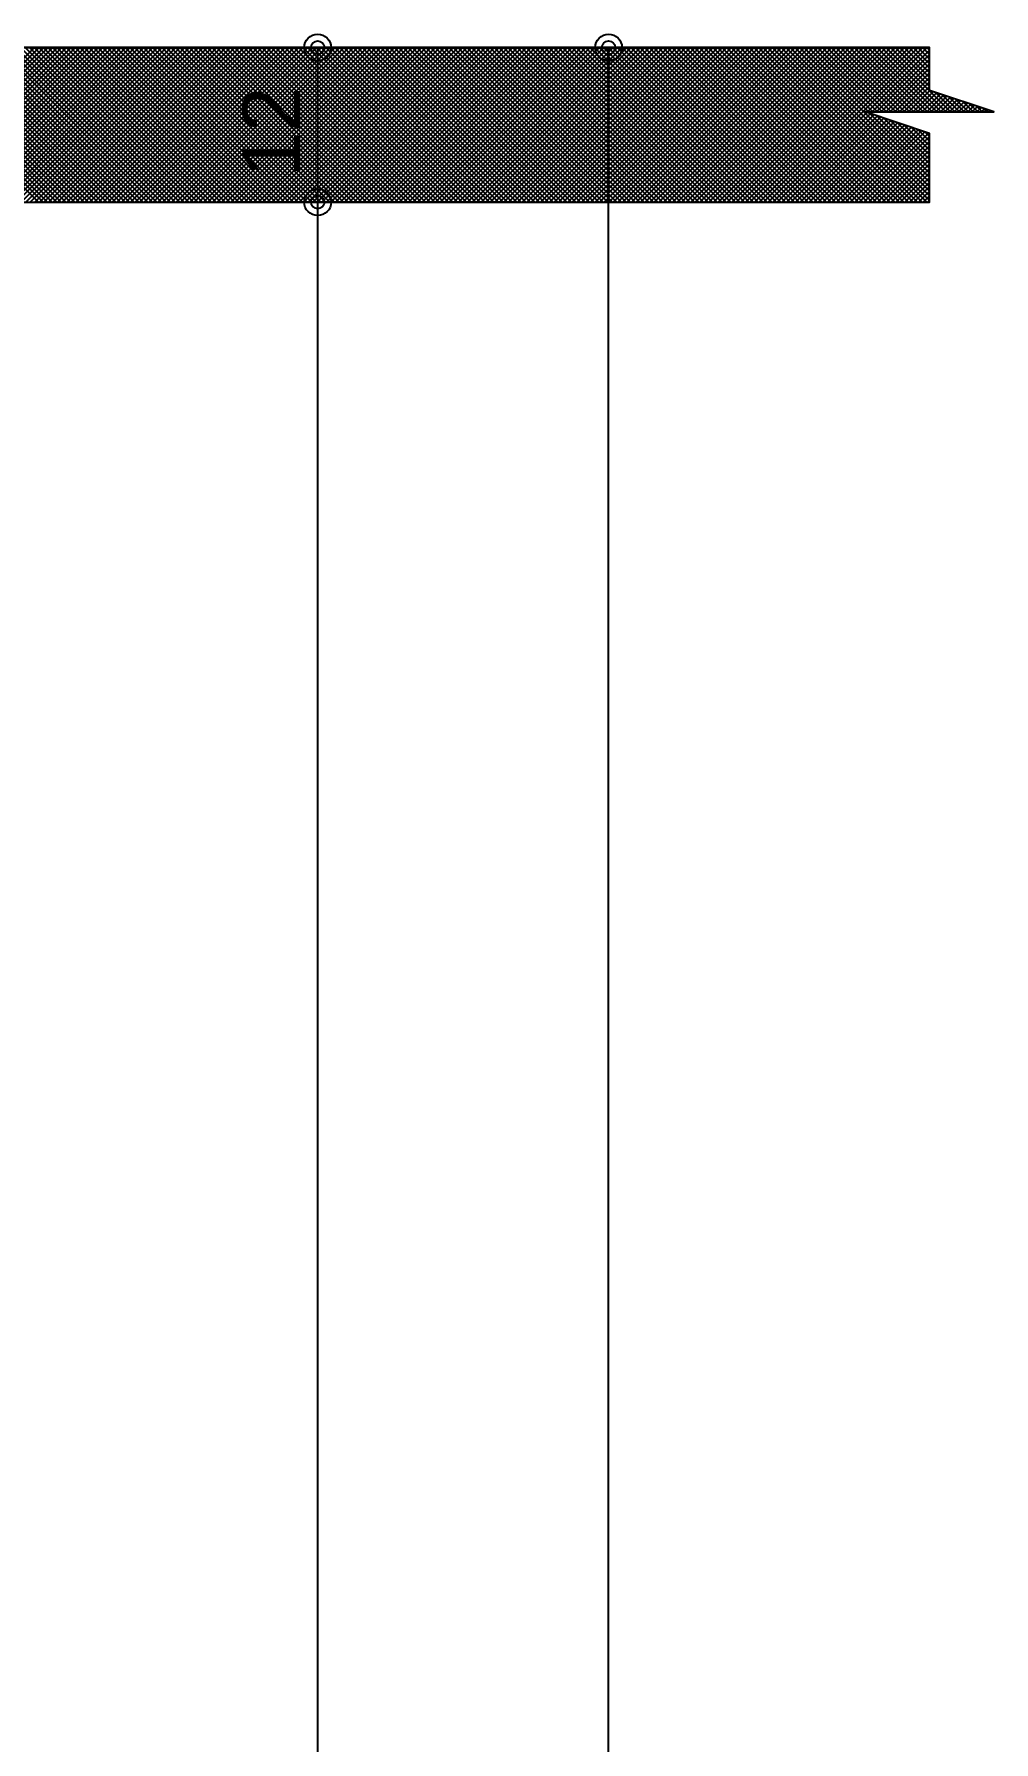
# Model space of a CAD drawing. Extents: x 0 to 119, y 0 to 84.
# Drawn here: x 39.62 to 42.6, y 40.03 to 45.33 of the extents above; entities that cross this region are included whole.
import ezdxf

# ---------------------------------------------------------------- set-up
doc = ezdxf.new("R2010")
doc.units = 0
doc.header["$MEASUREMENT"] = 0
for name, color, linetype in [('29', 9, 'CONTINUOUS'), ('32', 250, 'CONTINUOUS'), ('6', 178, 'CONTINUOUS')]:
    doc.layers.add(name, color=color, linetype=linetype)
doc.styles.add('TQS_ARIAL', font='arial.ttf')

msp = doc.modelspace()

# ---------------------------------------------------------------- linework, layer by layer
at = {"layer": '29', "color": 9, "linetype": 'Continuous'}
for p, q in [((39.139771, 44.810768), (39.619771, 45.290768)), ((39.151924, 45.290768), (39.631924, 44.810768)), ((39.153914, 44.810768), (39.633914, 45.290768)), ((39.166066, 45.290768), (39.646066, 44.810768)), ((39.168056, 44.810768), (39.648056, 45.290768)), ((39.180208, 45.290768), (39.660208, 44.810768)), ((39.182198, 44.810768), (39.662198, 45.290768)), ((39.19435, 45.290768), (39.67435, 44.810768)), ((39.19634, 44.810768), (39.67634, 45.290768)), ((39.208492, 45.290768), (39.688492, 44.810768)), ((39.210482, 44.810768), (39.690482, 45.290768)), ((39.222635, 45.290768), (39.702635, 44.810768)), ((39.224624, 44.810768), (39.704624, 45.290768)), ((39.236777, 45.290768), (39.716777, 44.810768)), ((39.238766, 44.810768), (39.718766, 45.290768)), ((39.250919, 45.290768), (39.730919, 44.810768)), ((39.252909, 44.810768), (39.732909, 45.290768)), ((39.265061, 45.290768), (39.745061, 44.810768)), ((39.267051, 44.810768), (39.747051, 45.290768)), ((39.279203, 45.290768), (39.759203, 44.810768)), ((39.281193, 44.810768), (39.761193, 45.290768)), ((39.293345, 45.290768), (39.773345, 44.810768)), ((39.295335, 44.810768), (39.775335, 45.290768)), ((39.307487, 45.290768), (39.787487, 44.810768)), ((39.309477, 44.810768), (39.789477, 45.290768)), ((39.32163, 45.290768), (39.80163, 44.810768)), ((39.323619, 44.810768), (39.803619, 45.290768)), ((39.335772, 45.290768), (39.815772, 44.810768)), ((39.337761, 44.810768), (39.817761, 45.290768)), ((39.349914, 45.290768), (39.829914, 44.810768)), ((39.351904, 44.810768), (39.831904, 45.290768)), ((39.364056, 45.290768), (39.844056, 44.810768)), ((39.366046, 44.810768), (39.846046, 45.290768)), ((39.378198, 45.290768), (39.858198, 44.810768)), ((39.380188, 44.810768), (39.860188, 45.290768)), ((39.39234, 45.290768), (39.87234, 44.810768)), ((39.39433, 44.810768), (39.87433, 45.290768)), ((39.406482, 45.290768), (39.886482, 44.810768)), ((39.408472, 44.810768), (39.888472, 45.290768)), ((39.420625, 45.290768), (39.900625, 44.810768)), ((39.422614, 44.810768), (39.902614, 45.290768)), ((39.434767, 45.290768), (39.914767, 44.810768)), ((39.436756, 44.810768), (39.916756, 45.290768)), ((39.448909, 45.290768), (39.928909, 44.810768)), ((39.450898, 44.810768), (39.930898, 45.290768)), ((39.463051, 45.290768), (39.943051, 44.810768)), ((39.465041, 44.810768), (39.945041, 45.290768)), ((39.477193, 45.290768), (39.957193, 44.810768)), ((39.479183, 44.810768), (39.959183, 45.290768)), ((39.491335, 45.290768), (39.971335, 44.810768)), ((39.493325, 44.810768), (39.973325, 45.290768)), ((39.505477, 45.290768), (39.985477, 44.810768)), ((39.507467, 44.810768), (39.987467, 45.290768)), ((39.519619, 45.290768), (39.999619, 44.810768)), ((39.521609, 44.810768), (40.001609, 45.290768)), ((39.533762, 45.290768), (40.013762, 44.810768)), ((39.535751, 44.810768), (40.015751, 45.290768)), ((39.547904, 45.290768), (40.027904, 44.810768)), ((39.549893, 44.810768), (40.029893, 45.290768)), ((39.562046, 45.290768), (40.042046, 44.810768)), ((39.564036, 44.810768), (40.044036, 45.290768)), ((39.576188, 45.290768), (40.056188, 44.810768)), ((39.578178, 44.810768), (40.058178, 45.290768)), ((39.59033, 45.290768), (40.07033, 44.810768)), ((39.59232, 44.810768), (40.07232, 45.290768)), ((39.604472, 45.290768), (40.084472, 44.810768)), ((39.606462, 44.810768), (40.086462, 45.290768)), ((39.618614, 45.290768), (40.098614, 44.810768)), ((39.620604, 44.810768), (40.100604, 45.290768)), ((39.632757, 45.290768), (40.112757, 44.810768)), ((39.634746, 44.810768), (40.114746, 45.290768)), ((39.646899, 45.290768), (40.126899, 44.810768)), ((39.648888, 44.810768), (40.128888, 45.290768)), ((39.661041, 45.290768), (40.141041, 44.810768)), ((39.66303, 44.810768), (40.14303, 45.290768)), ((39.675183, 45.290768), (40.155183, 44.810768)), ((39.677173, 44.810768), (40.157173, 45.290768)), ((39.689325, 45.290768), (40.169325, 44.810768)), ((39.691315, 44.810768), (40.171315, 45.290768)), ((39.703467, 45.290768), (40.183467, 44.810768)), ((39.705457, 44.810768), (40.185457, 45.290768)), ((39.717609, 45.290768), (40.197609, 44.810768)), ((39.719599, 44.810768), (40.199599, 45.290768)), ((39.731752, 45.290768), (40.211752, 44.810768)), ((39.733741, 44.810768), (40.213741, 45.290768)), ((39.745894, 45.290768), (40.225894, 44.810768)), ((39.747883, 44.810768), (40.227883, 45.290768)), ((39.760036, 45.290768), (40.240036, 44.810768)), ((39.762025, 44.810768), (40.242025, 45.290768)), ((39.774178, 45.290768), (40.254178, 44.810768)), ((39.776168, 44.810768), (40.256168, 45.290768)), ((39.78832, 45.290768), (40.26832, 44.810768)), ((39.79031, 44.810768), (40.27031, 45.290768)), ((39.802462, 45.290768), (40.282462, 44.810768)), ((39.804452, 44.810768), (40.284452, 45.290768)), ((39.816604, 45.290768), (40.296604, 44.810768)), ((39.818594, 44.810768), (40.298594, 45.290768)), ((39.830746, 45.290768), (40.310746, 44.810768)), ((39.832736, 44.810768), (40.312736, 45.290768)), ((39.844889, 45.290768), (40.324889, 44.810768)), ((39.846878, 44.810768), (40.326878, 45.290768)), ((39.859031, 45.290768), (40.339031, 44.810768)), ((39.86102, 44.810768), (40.34102, 45.290768)), ((39.873173, 45.290768), (40.353173, 44.810768)), ((39.875163, 44.810768), (40.355163, 45.290768)), ((39.887315, 45.290768), (40.367315, 44.810768)), ((39.889305, 44.810768), (40.369305, 45.290768)), ((39.901457, 45.290768), (40.381457, 44.810768)), ((39.903447, 44.810768), (40.383447, 45.290768)), ((39.915599, 45.290768), (40.395599, 44.810768)), ((39.917589, 44.810768), (40.397589, 45.290768)), ((39.929741, 45.290768), (40.409741, 44.810768)), ((39.931731, 44.810768), (40.411731, 45.290768)), ((39.943884, 45.290768), (40.423884, 44.810768)), ((39.945873, 44.810768), (40.425873, 45.290768)), ((39.958026, 45.290768), (40.438026, 44.810768)), ((39.960015, 44.810768), (40.440015, 45.290768)), ((39.972168, 45.290768), (40.452168, 44.810768)), ((39.974157, 44.810768), (40.454157, 45.290768)), ((39.98631, 45.290768), (40.46631, 44.810768)), ((39.9883, 44.810768), (40.4683, 45.290768)), ((40.000452, 45.290768), (40.480452, 44.810768)), ((40.002442, 44.810768), (40.482442, 45.290768)), ((40.014594, 45.290768), (40.494594, 44.810768)), ((40.016584, 44.810768), (40.496584, 45.290768)), ((40.028736, 45.290768), (40.508736, 44.810768)), ((40.030726, 44.810768), (40.510726, 45.290768)), ((40.042878, 45.290768), (40.522878, 44.810768)), ((40.044868, 44.810768), (40.524868, 45.290768)), ((40.057021, 45.290768), (40.537021, 44.810768)), ((40.05901, 44.810768), (40.53901, 45.290768)), ((40.071163, 45.290768), (40.551163, 44.810768)), ((40.073152, 44.810768), (40.553152, 45.290768)), ((40.085305, 45.290768), (40.565305, 44.810768)), ((40.087295, 44.810768), (40.567295, 45.290768)), ((40.099447, 45.290768), (40.579447, 44.810768)), ((40.101437, 44.810768), (40.581437, 45.290768)), ((40.113589, 45.290768), (40.593589, 44.810768)), ((40.115579, 44.810768), (40.595579, 45.290768)), ((40.127731, 45.290768), (40.607731, 44.810768)), ((40.129721, 44.810768), (40.609721, 45.290768)), ((40.141873, 45.290768), (40.621873, 44.810768)), ((40.143863, 44.810768), (40.623863, 45.290768)), ((40.156016, 45.290768), (40.636016, 44.810768)), ((40.158005, 44.810768), (40.638005, 45.290768)), ((40.170158, 45.290768), (40.650158, 44.810768)), ((40.172147, 44.810768), (40.652147, 45.290768)), ((40.1843, 45.290768), (40.6643, 44.810768)), ((40.18629, 44.810768), (40.66629, 45.290768)), ((40.198442, 45.290768), (40.678442, 44.810768)), ((40.200432, 44.810768), (40.680432, 45.290768)), ((40.212584, 45.290768), (40.692584, 44.810768)), ((40.214574, 44.810768), (40.694574, 45.290768)), ((40.226726, 45.290768), (40.706726, 44.810768)), ((40.228716, 44.810768), (40.708716, 45.290768)), ((40.240868, 45.290768), (40.720868, 44.810768)), ((40.242858, 44.810768), (40.722858, 45.290768)), ((40.255011, 45.290768), (40.735011, 44.810768)), ((40.257, 44.810768), (40.737, 45.290768)), ((40.269153, 45.290768), (40.749153, 44.810768)), ((40.271142, 44.810768), (40.751142, 45.290768)), ((40.283295, 45.290768), (40.763295, 44.810768)), ((40.285284, 44.810768), (40.765284, 45.290768)), ((40.297437, 45.290768), (40.777437, 44.810768)), ((40.299427, 44.810768), (40.779427, 45.290768)), ((40.311579, 45.290768), (40.791579, 44.810768)), ((40.313569, 44.810768), (40.793569, 45.290768)), ((40.325721, 45.290768), (40.805721, 44.810768)), ((40.327711, 44.810768), (40.807711, 45.290768)), ((40.339863, 45.290768), (40.819863, 44.810768)), ((40.341853, 44.810768), (40.821853, 45.290768)), ((40.354005, 45.290768), (40.834005, 44.810768)), ((40.355995, 44.810768), (40.835995, 45.290768)), ((40.368148, 45.290768), (40.848148, 44.810768)), ((40.370137, 44.810768), (40.850137, 45.290768)), ((40.38229, 45.290768), (40.86229, 44.810768)), ((40.384279, 44.810768), (40.864279, 45.290768)), ((40.396432, 45.290768), (40.876432, 44.810768)), ((40.398422, 44.810768), (40.878422, 45.290768)), ((40.410574, 45.290768), (40.890574, 44.810768)), ((40.412564, 44.810768), (40.892564, 45.290768)), ((40.424716, 45.290768), (40.904716, 44.810768)), ((40.426706, 44.810768), (40.906706, 45.290768)), ((40.438858, 45.290768), (40.918858, 44.810768)), ((40.440848, 44.810768), (40.920848, 45.290768)), ((40.453, 45.290768), (40.933, 44.810768)), ((40.45499, 44.810768), (40.93499, 45.290768)), ((40.467143, 45.290768), (40.947143, 44.810768)), ((40.469132, 44.810768), (40.949132, 45.290768)), ((40.481285, 45.290768), (40.961285, 44.810768)), ((40.483274, 44.810768), (40.963274, 45.290768)), ((40.495427, 45.290768), (40.975427, 44.810768)), ((40.497416, 44.810768), (40.977416, 45.290768)), ((40.509569, 45.290768), (40.989569, 44.810768)), ((40.511559, 44.810768), (40.991559, 45.290768)), ((40.523711, 45.290768), (41.003711, 44.810768)), ((40.525701, 44.810768), (41.005701, 45.290768)), ((40.537853, 45.290768), (41.017853, 44.810768)), ((40.539843, 44.810768), (41.019843, 45.290768)), ((40.551995, 45.290768), (41.031995, 44.810768)), ((40.553985, 44.810768), (41.033985, 45.290768)), ((40.566138, 45.290768), (41.046138, 44.810768)), ((40.568127, 44.810768), (41.048127, 45.290768)), ((40.58028, 45.290768), (41.06028, 44.810768)), ((40.582269, 44.810768), (41.062269, 45.290768)), ((40.594422, 45.290768), (41.074422, 44.810768)), ((40.596411, 44.810768), (41.076411, 45.290768)), ((40.608564, 45.290768), (41.088564, 44.810768)), ((40.610554, 44.810768), (41.090554, 45.290768)), ((40.622706, 45.290768), (41.102706, 44.810768)), ((40.624696, 44.810768), (41.104696, 45.290768)), ((40.636848, 45.290768), (41.116848, 44.810768)), ((40.638838, 44.810768), (41.118838, 45.290768)), ((40.65099, 45.290768), (41.13099, 44.810768)), ((40.65298, 44.810768), (41.13298, 45.290768)), ((40.665132, 45.290768), (41.145132, 44.810768)), ((40.667122, 44.810768), (41.147122, 45.290768)), ((40.679275, 45.290768), (41.159275, 44.810768)), ((40.681264, 44.810768), (41.161264, 45.290768)), ((40.693417, 45.290768), (41.173417, 44.810768)), ((40.695406, 44.810768), (41.175406, 45.290768)), ((40.707559, 45.290768), (41.187559, 44.810768)), ((40.709549, 44.810768), (41.189549, 45.290768)), ((40.721701, 45.290768), (41.201701, 44.810768)), ((40.723691, 44.810768), (41.203691, 45.290768)), ((40.735843, 45.290768), (41.215843, 44.810768)), ((40.737833, 44.810768), (41.217833, 45.290768)), ((40.749985, 45.290768), (41.229985, 44.810768)), ((40.751975, 44.810768), (41.231975, 45.290768)), ((40.764127, 45.290768), (41.244127, 44.810768)), ((40.766117, 44.810768), (41.246117, 45.290768)), ((40.77827, 45.290768), (41.25827, 44.810768)), ((40.780259, 44.810768), (41.260259, 45.290768)), ((40.792412, 45.290768), (41.272412, 44.810768)), ((40.794401, 44.810768), (41.274401, 45.290768)), ((40.806554, 45.290768), (41.286554, 44.810768)), ((40.808543, 44.810768), (41.288543, 45.290768)), ((40.820696, 45.290768), (41.300696, 44.810768)), ((40.822686, 44.810768), (41.302686, 45.290768)), ((40.834838, 45.290768), (41.314838, 44.810768)), ((40.836828, 44.810768), (41.316828, 45.290768)), ((40.84898, 45.290768), (41.32898, 44.810768)), ((40.85097, 44.810768), (41.33097, 45.290768)), ((40.863122, 45.290768), (41.343122, 44.810768)), ((40.865112, 44.810768), (41.345112, 45.290768)), ((40.877264, 45.290768), (41.357264, 44.810768)), ((40.879254, 44.810768), (41.359254, 45.290768)), ((40.891407, 45.290768), (41.371407, 44.810768)), ((40.893396, 44.810768), (41.373396, 45.290768)), ((40.905549, 45.290768), (41.385549, 44.810768)), ((40.907538, 44.810768), (41.387538, 45.290768)), ((40.919691, 45.290768), (41.399691, 44.810768)), ((40.921681, 44.810768), (41.401681, 45.290768)), ((40.933833, 45.290768), (41.413833, 44.810768)), ((40.935823, 44.810768), (41.415823, 45.290768)), ((40.947975, 45.290768), (41.427975, 44.810768)), ((40.949965, 44.810768), (41.429965, 45.290768)), ((40.962117, 45.290768), (41.442117, 44.810768)), ((40.964107, 44.810768), (41.444107, 45.290768)), ((40.976259, 45.290768), (41.456259, 44.810768)), ((40.978249, 44.810768), (41.458249, 45.290768)), ((40.990402, 45.290768), (41.470402, 44.810768)), ((40.992391, 44.810768), (41.472391, 45.290768)), ((41.004544, 45.290768), (41.484544, 44.810768)), ((41.006533, 44.810768), (41.486533, 45.290768)), ((41.018686, 45.290768), (41.498686, 44.810768)), ((41.020676, 44.810768), (41.500676, 45.290768)), ((41.032828, 45.290768), (41.512828, 44.810768)), ((41.034818, 44.810768), (41.514818, 45.290768)), ((41.04697, 45.290768), (41.52697, 44.810768)), ((41.04896, 44.810768), (41.52896, 45.290768)), ((41.061112, 45.290768), (41.541112, 44.810768)), ((41.063102, 44.810768), (41.543102, 45.290768)), ((41.075254, 45.290768), (41.555254, 44.810768)), ((41.077244, 44.810768), (41.557244, 45.290768)), ((41.089397, 45.290768), (41.569397, 44.810768)), ((41.091386, 44.810768), (41.571386, 45.290768)), ((41.103539, 45.290768), (41.583539, 44.810768)), ((41.105528, 44.810768), (41.585528, 45.290768)), ((41.117681, 45.290768), (41.597681, 44.810768)), ((41.11967, 44.810768), (41.59967, 45.290768)), ((41.131823, 45.290768), (41.611823, 44.810768)), ((41.133813, 44.810768), (41.613813, 45.290768)), ((41.145965, 45.290768), (41.625965, 44.810768)), ((41.147955, 44.810768), (41.627955, 45.290768)), ((41.160107, 45.290768), (41.640107, 44.810768)), ((41.162097, 44.810768), (41.642097, 45.290768)), ((41.174249, 45.290768), (41.654249, 44.810768)), ((41.176239, 44.810768), (41.656239, 45.290768)), ((41.188391, 45.290768), (41.668391, 44.810768)), ((41.190381, 44.810768), (41.670381, 45.290768)), ((41.202534, 45.290768), (41.682534, 44.810768)), ((41.204523, 44.810768), (41.684523, 45.290768)), ((41.216676, 45.290768), (41.696676, 44.810768)), ((41.218665, 44.810768), (41.698665, 45.290768)), ((41.230818, 45.290768), (41.710818, 44.810768)), ((41.232808, 44.810768), (41.712808, 45.290768)), ((41.24496, 45.290768), (41.72496, 44.810768)), ((41.24695, 44.810768), (41.72695, 45.290768)), ((41.259102, 45.290768), (41.739102, 44.810768)), ((41.261092, 44.810768), (41.741092, 45.290768)), ((41.273244, 45.290768), (41.753244, 44.810768)), ((41.275234, 44.810768), (41.755234, 45.290768)), ((41.287386, 45.290768), (41.767386, 44.810768)), ((41.289376, 44.810768), (41.769376, 45.290768)), ((41.301529, 45.290768), (41.781529, 44.810768)), ((41.303518, 44.810768), (41.783518, 45.290768)), ((41.315671, 45.290768), (41.795671, 44.810768)), ((41.31766, 44.810768), (41.79766, 45.290768)), ((41.329813, 45.290768), (41.809813, 44.810768)), ((41.331803, 44.810768), (41.811803, 45.290768)), ((41.343955, 45.290768), (41.823955, 44.810768)), ((41.345945, 44.810768), (41.825945, 45.290768)), ((41.358097, 45.290768), (41.838097, 44.810768)), ((41.360087, 44.810768), (41.840087, 45.290768)), ((41.372239, 45.290768), (41.852239, 44.810768)), ((41.374229, 44.810768), (41.854229, 45.290768)), ((41.386381, 45.290768), (41.866381, 44.810768)), ((41.388371, 44.810768), (41.868371, 45.290768)), ((41.400524, 45.290768), (41.880524, 44.810768)), ((41.402513, 44.810768), (41.882513, 45.290768)), ((41.414666, 45.290768), (41.894666, 44.810768)), ((41.416655, 44.810768), (41.896655, 45.290768)), ((41.428808, 45.290768), (41.908808, 44.810768)), ((41.430797, 44.810768), (41.910797, 45.290768)), ((41.44295, 45.290768), (41.92295, 44.810768)), ((41.44494, 44.810768), (41.92494, 45.290768)), ((41.457092, 45.290768), (41.937092, 44.810768)), ((41.459082, 44.810768), (41.939082, 45.290768)), ((41.471234, 45.290768), (41.951234, 44.810768)), ((41.473224, 44.810768), (41.953224, 45.290768)), ((41.485376, 45.290768), (41.965376, 44.810768)), ((41.487366, 44.810768), (41.967366, 45.290768)), ((41.499518, 45.290768), (41.979518, 44.810768)), ((41.501508, 44.810768), (41.981508, 45.290768)), ((41.513661, 45.290768), (41.993661, 44.810768)), ((41.51565, 44.810768), (41.99565, 45.290768)), ((41.527803, 45.290768), (42.007803, 44.810768)), ((41.529792, 44.810768), (42.009792, 45.290768)), ((41.541945, 45.290768), (42.021945, 44.810768)), ((41.543935, 44.810768), (42.023935, 45.290768)), ((41.556087, 45.290768), (42.036087, 44.810768)), ((41.558077, 44.810768), (42.038077, 45.290768)), ((41.570229, 45.290768), (42.050229, 44.810768)), ((41.572219, 44.810768), (42.052219, 45.290768)), ((41.584371, 45.290768), (42.064371, 44.810768)), ((41.586361, 44.810768), (42.066361, 45.290768)), ((41.598513, 45.290768), (42.078513, 44.810768)), ((41.600503, 44.810768), (42.080503, 45.290768)), ((41.612656, 45.290768), (42.092656, 44.810768)), ((41.614645, 44.810768), (42.094645, 45.290768)), ((41.626798, 45.290768), (42.106798, 44.810768)), ((41.628787, 44.810768), (42.108787, 45.290768)), ((41.64094, 45.290768), (42.12094, 44.810768)), ((41.642929, 44.810768), (42.122929, 45.290768)), ((41.655082, 45.290768), (42.135082, 44.810768)), ((41.657072, 44.810768), (42.137072, 45.290768)), ((41.669224, 45.290768), (42.149224, 44.810768)), ((41.671214, 44.810768), (42.151214, 45.290768)), ((41.683366, 45.290768), (42.163366, 44.810768)), ((41.685356, 44.810768), (42.165356, 45.290768)), ((41.697508, 45.290768), (42.177508, 44.810768)), ((41.699498, 44.810768), (42.179498, 45.290768)), ((41.71165, 45.290768), (42.19165, 44.810768)), ((41.71364, 44.810768), (42.19364, 45.290768)), ((41.725793, 45.290768), (42.205793, 44.810768)), ((41.727782, 44.810768), (42.207782, 45.290768)), ((41.739935, 45.290768), (42.219935, 44.810768)), ((41.741924, 44.810768), (42.221924, 45.290768)), ((41.754077, 45.290768), (42.234077, 44.810768)), ((41.756067, 44.810768), (42.236067, 45.290768)), ((41.768219, 45.290768), (42.248219, 44.810768)), ((41.770209, 44.810768), (42.250209, 45.290768)), ((41.782361, 45.290768), (42.262361, 44.810768)), ((41.784351, 44.810768), (42.264351, 45.290768)), ((41.796503, 45.290768), (42.276503, 44.810768)), ((41.798493, 44.810768), (42.278493, 45.290768)), ((41.810645, 45.290768), (42.290645, 44.810768)), ((41.812635, 44.810768), (42.292635, 45.290768)), ((41.824788, 45.290768), (42.304788, 44.810768)), ((41.826777, 44.810768), (42.306777, 45.290768)), ((41.83893, 45.290768), (42.31893, 44.810768)), ((41.840919, 44.810768), (42.320919, 45.290768)), ((41.853072, 45.290768), (42.333072, 44.810768)), ((41.855062, 44.810768), (42.335062, 45.290768)), ((41.867214, 45.290768), (42.347214, 44.810768)), ((41.869204, 44.810768), (42.349204, 45.290768)), ((41.881356, 45.290768), (42.361356, 44.810768)), ((41.883346, 44.810768), (42.363346, 45.290768)), ((41.895498, 45.290768), (42.375498, 44.810768)), ((41.897488, 44.810768), (42.377488, 45.290768)), ((41.90964, 45.290768), (42.38964, 44.810768)), ((41.91163, 44.810768), (42.39163, 45.290768)), ((41.923783, 45.290768), (42.398182, 44.816369)), ((41.937925, 45.290768), (42.398182, 44.830511)), ((41.952067, 45.290768), (42.398182, 44.844653)), ((41.966209, 45.290768), (42.398182, 44.858795)), ((41.980351, 45.290768), (42.398182, 44.872937)), ((41.994493, 45.290768), (42.398182, 44.887079)), ((42.008635, 45.290768), (42.208635, 45.090768)), ((42.022777, 45.290768), (42.222777, 45.090768)), ((42.03692, 45.290768), (42.23692, 45.090768)), ((42.051062, 45.290768), (42.251062, 45.090768)), ((42.065204, 45.290768), (42.265204, 45.090768)), ((42.079346, 45.290768), (42.279346, 45.090768)), ((42.093488, 45.290768), (42.293488, 45.090768)), ((42.10763, 45.290768), (42.30763, 45.090768)), ((42.121772, 45.290768), (42.321772, 45.090768)), ((42.135915, 45.290768), (42.335915, 45.090768)), ((42.150057, 45.290768), (42.350057, 45.090768)), ((42.164199, 45.290768), (42.364199, 45.090768)), ((42.178341, 45.290768), (42.378341, 45.090768)), ((42.192483, 45.290768), (42.392483, 45.090768)), ((42.205772, 45.090768), (42.398182, 45.283177)), ((42.206625, 45.290768), (42.406625, 45.090768)), ((42.220767, 45.290768), (42.420767, 45.090768)), ((42.23491, 45.290768), (42.43491, 45.090768)), ((42.249052, 45.290768), (42.449052, 45.090768)), ((42.263194, 45.290768), (42.463194, 45.090768)), ((42.277336, 45.290768), (42.398182, 45.169922)), ((42.291478, 45.290768), (42.398182, 45.184064)), ((42.30562, 45.290768), (42.398182, 45.198206)), ((42.319762, 45.290768), (42.398182, 45.212348)), ((42.333904, 45.290768), (42.398182, 45.226491)), ((42.348047, 45.290768), (42.398182, 45.240633)), ((42.362189, 45.290768), (42.398182, 45.254775)), ((42.376331, 45.290768), (42.398182, 45.268917)), ((42.390473, 45.290768), (42.398182, 45.283059)), ((42.219914, 45.090768), (42.398182, 45.269035)), ((42.234056, 45.090768), (42.398182, 45.254893)), ((42.248199, 45.090768), (42.398182, 45.240751)), ((42.262341, 45.090768), (42.398182, 45.226609)), ((42.276483, 45.090768), (42.398182, 45.212467)), ((42.290625, 45.090768), (42.398182, 45.198325)), ((42.304767, 45.090768), (42.398182, 45.184183)), ((42.318909, 45.090768), (42.398182, 45.17004)), ((42.333051, 45.090768), (42.399334, 45.15705)), ((42.347194, 45.090768), (42.40994, 45.153515)), ((42.361336, 45.090768), (42.420547, 45.149979)), ((42.375478, 45.090768), (42.431154, 45.146444)), ((42.38962, 45.090768), (42.44176, 45.142908)), ((42.403762, 45.090768), (42.452367, 45.139373)), ((42.416913, 45.15119), (42.477336, 45.090768)), ((42.417904, 45.090768), (42.462973, 45.135837)), ((42.432046, 45.090768), (42.47358, 45.132302)), ((42.438126, 45.144119), (42.491478, 45.090768)), ((42.446189, 45.090768), (42.484187, 45.128766)), ((42.45934, 45.137048), (42.50562, 45.090768)), ((42.460331, 45.090768), (42.494793, 45.125231)), ((42.474473, 45.090768), (42.5054, 45.121695)), ((42.480553, 45.129977), (42.519762, 45.090768)), ((42.488615, 45.090768), (42.516007, 45.11816)), ((42.501766, 45.122906), (42.533904, 45.090768)), ((41.925772, 44.810768), (42.203875, 45.08887)), ((41.939914, 44.810768), (42.214481, 45.085335)), ((41.954056, 44.810768), (42.225088, 45.081799)), ((41.968199, 44.810768), (42.235694, 45.078264)), ((41.982341, 44.810768), (42.246301, 45.074728)), ((41.996483, 44.810768), (42.256908, 45.071193)), ((42.010625, 44.810768), (42.267514, 45.067657)), ((42.024767, 44.810768), (42.278121, 45.064121)), ((42.213862, 45.085541), (42.398182, 44.901221)), ((42.235075, 45.07847), (42.398182, 44.915364)), ((42.256289, 45.071399), (42.398182, 44.929506)), ((42.277502, 45.064328), (42.398182, 44.943648)), ((42.502757, 45.090768), (42.526613, 45.114624)), ((42.516899, 45.090768), (42.53722, 45.111088)), ((42.522979, 45.115835), (42.548047, 45.090768)), ((42.531041, 45.090768), (42.547826, 45.107553)), ((42.544192, 45.108764), (42.562189, 45.090768)), ((42.545183, 45.090768), (42.558433, 45.104017)), ((42.559326, 45.090768), (42.56904, 45.100482)), ((42.565405, 45.101693), (42.576331, 45.090768)), ((42.573468, 45.090768), (42.579646, 45.096946)), ((42.586619, 45.094622), (42.590473, 45.090768)), ((42.58761, 45.090768), (42.590253, 45.093411)), ((42.038909, 44.810768), (42.288727, 45.060586)), ((42.053051, 44.810768), (42.299334, 45.05705)), ((42.067194, 44.810768), (42.309941, 45.053515)), ((42.081336, 44.810768), (42.320547, 45.049979)), ((42.095478, 44.810768), (42.331154, 45.046444)), ((42.10962, 44.810768), (42.34176, 45.042908)), ((42.123762, 44.810768), (42.352367, 45.039373)), ((42.137904, 44.810768), (42.362974, 45.035837)), ((42.152046, 44.810768), (42.37358, 45.032302)), ((42.166189, 44.810768), (42.384187, 45.028766)), ((42.180331, 44.810768), (42.394793, 45.025231)), ((42.194473, 44.810768), (42.398182, 45.014477)), ((42.298715, 45.057257), (42.398182, 44.95779)), ((42.319928, 45.050186), (42.398182, 44.971932)), ((42.341141, 45.043115), (42.398182, 44.986074)), ((42.362355, 45.036043), (42.398182, 45.000216)), ((42.383568, 45.028972), (42.398182, 45.014358)), ((42.208615, 44.810768), (42.398182, 45.000335)), ((42.222757, 44.810768), (42.398182, 44.986193)), ((42.236899, 44.810768), (42.398182, 44.97205)), ((42.251041, 44.810768), (42.398182, 44.957908)), ((42.265183, 44.810768), (42.398182, 44.943766)), ((42.279326, 44.810768), (42.398182, 44.929624)), ((42.293468, 44.810768), (42.398182, 44.915482)), ((42.30761, 44.810768), (42.398182, 44.90134)), ((42.321752, 44.810768), (42.398182, 44.887198)), ((42.335894, 44.810768), (42.398182, 44.873056)), ((42.350036, 44.810768), (42.398182, 44.858913)), ((42.364178, 44.810768), (42.398182, 44.844771)), ((42.378321, 44.810768), (42.398182, 44.830629)), ((42.392463, 44.810768), (42.398182, 44.816487))]:
    msp.add_line(p, q, dxfattribs=at)
msp.add_lwpolyline([(34.258326, 45.290768), (34.258326, 44.010768), (34.818326, 44.010768), (34.818326, 44.810768), (42.398182, 44.810768), (42.398182, 45.024101), (42.198182, 45.090768), (42.598182, 45.090768), (42.398182, 45.157434), (42.398182, 45.290768), (39.058326, 45.290768), (34.818326, 45.290768), (34.258326, 45.290768)], dxfattribs=at)
at = {"layer": '32', "color": 250, "linetype": 'Continuous'}
for p, q in [((40.901957, 45.290768), (40.248799, 45.290768)), ((41.643548, 45.290768), (40.405133, 45.290768)), ((40.498799, 44.810768), (40.498799, 45.290768)), ((41.678364, 45.290768), (41.151957, 45.290768)), ((41.151957, 45.290768), (41.151957, 45.290768)), ((41.401957, 34.410768), (41.401957, 45.290768)), ((41.928364, 45.290768), (41.928364, 45.290768)), ((40.439777, 44.810768), (40.248799, 44.810768)), ((41.116732, 44.810768), (40.248799, 44.810768)), ((40.498799, 34.410768), (40.498799, 44.810768)), ((40.689777, 44.810768), (40.689777, 44.810768)), ((41.366732, 44.810768), (41.366732, 44.810768))]:
    msp.add_line(p, q, dxfattribs=at)
for centre, radius in [((40.498799, 45.290768), 0.041625), ((41.401957, 45.290768), 0.041625), ((40.498799, 45.290768), 0.02075), ((41.401957, 45.290768), 0.02075), ((40.498799, 44.810768), 0.041625), ((40.498799, 44.810768), 0.041625), ((40.498799, 44.810768), 0.02075), ((40.498799, 44.810768), 0.02075)]:
    msp.add_circle(centre, radius, dxfattribs=at)
at = {"layer": '6', "color": 178, "linetype": 'Continuous'}
msp.add_line((41.458547, 45.290768), (42.398182, 45.290768), dxfattribs=at)
for points in [[(34.818326, 44.810768), (42.398182, 44.810768), (42.398182, 45.024101), (42.198182, 45.090768), (42.598182, 45.090768), (42.398182, 45.157434), (42.398182, 45.290768)], [(34.818326, 45.290768), (39.058326, 45.290768), (42.398182, 45.290768)]]:
    msp.add_lwpolyline(points, dxfattribs=at)

# ---------------------------------------------------------------- texts
at = {"layer": '32', "color": 250, "linetype": 'Continuous', "style": 'TQS_ARIAL'}
msp.add_text('12', height=0.18, rotation=90, dxfattribs=at).set_placement((40.444799, 44.888768))

doc.saveas('drawing.dxf')
